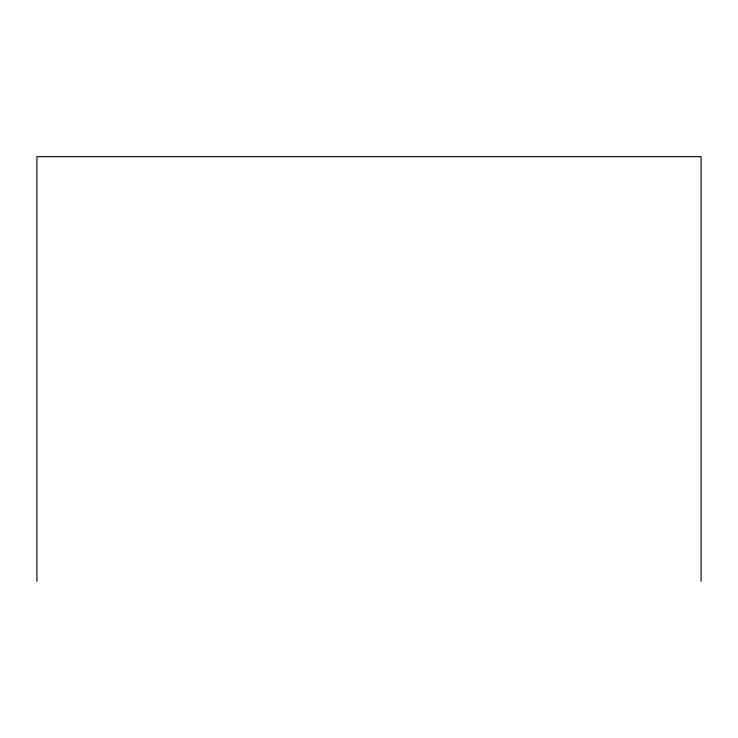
<?xml version="1.0" encoding="UTF-8"?>
<svg xmlns="http://www.w3.org/2000/svg" width="738" height="738" viewBox="0 0 738 738"><rect width="100%" height="100%" fill="white"/><g stroke="black" fill="none" stroke-linecap="round" stroke-linejoin="round"><path stroke-width="1.11" d="M701.1 581.341L701.1 156.659L36.9 156.659L36.9 581.341"/></g></svg>
